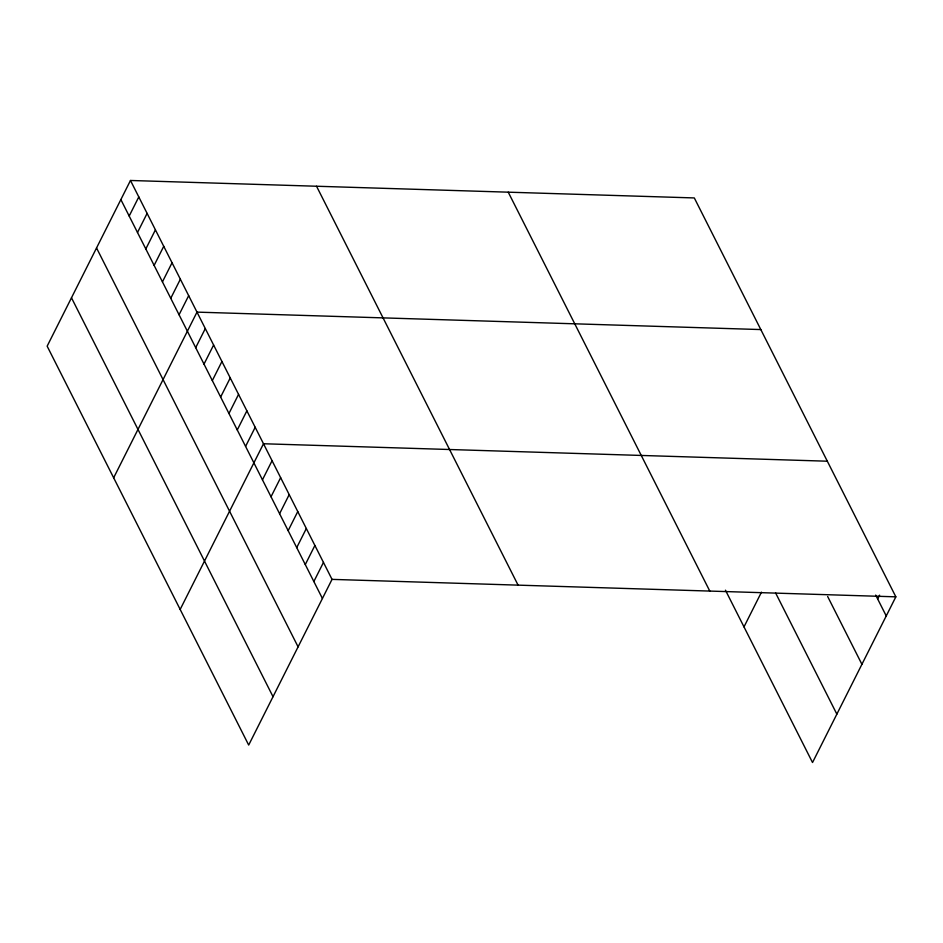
<?xml version="1.0" encoding="UTF-8"?>
<svg xmlns="http://www.w3.org/2000/svg" width="943" height="943" viewBox="0 0 943 943"><rect width="100%" height="100%" fill="white"/><g stroke="black" fill="none" stroke-linecap="round" stroke-linejoin="round"><path stroke-width="1.41" d="M130.476 180.478L47.15 346.164L248.693 745.064L332.03 579.379L130.476 180.478L694.307 197.936L895.85 596.836L812.524 762.522L725.45 590.188M129.191 216.041L138.798 196.934M137.501 232.497L147.108 213.389M145.811 248.952L155.418 229.844M154.122 265.407L163.74 246.3M162.444 281.863L172.05 262.755M170.754 298.306L180.361 279.211M179.064 314.762L188.671 295.666M113.655 477.795L196.993 312.121L760.812 329.567M195.696 347.672L205.303 328.577M204.006 364.128L213.613 345.032M212.328 380.583L221.935 361.487M220.638 397.038L230.245 377.931M228.949 413.494L238.555 394.386M237.271 429.949L246.877 410.842M245.581 446.404L255.188 427.297M180.172 609.437L263.498 443.752L827.329 461.21M262.46 479.81L272.067 460.714M271.018 496.772L280.637 477.665M279.588 513.723L289.195 494.615M288.157 530.673L297.764 511.566M296.727 547.624L306.334 528.528M305.284 564.586L314.891 545.478M313.854 581.536L323.461 562.429M743.992 626.895L761.461 592.169M877.674 598.994L879.595 595.163M332.03 579.379L895.85 596.836M875.693 595.08L886.243 615.944M827.648 596.495L861.914 664.308M775.57 592.864L836.854 714.146M508.242 192.172L709.784 591.072M316.542 186.243L518.084 585.143M120.869 199.586L322.423 598.487M96.54 247.95L298.094 646.863M71.479 297.788L273.022 696.7"/></g></svg>
